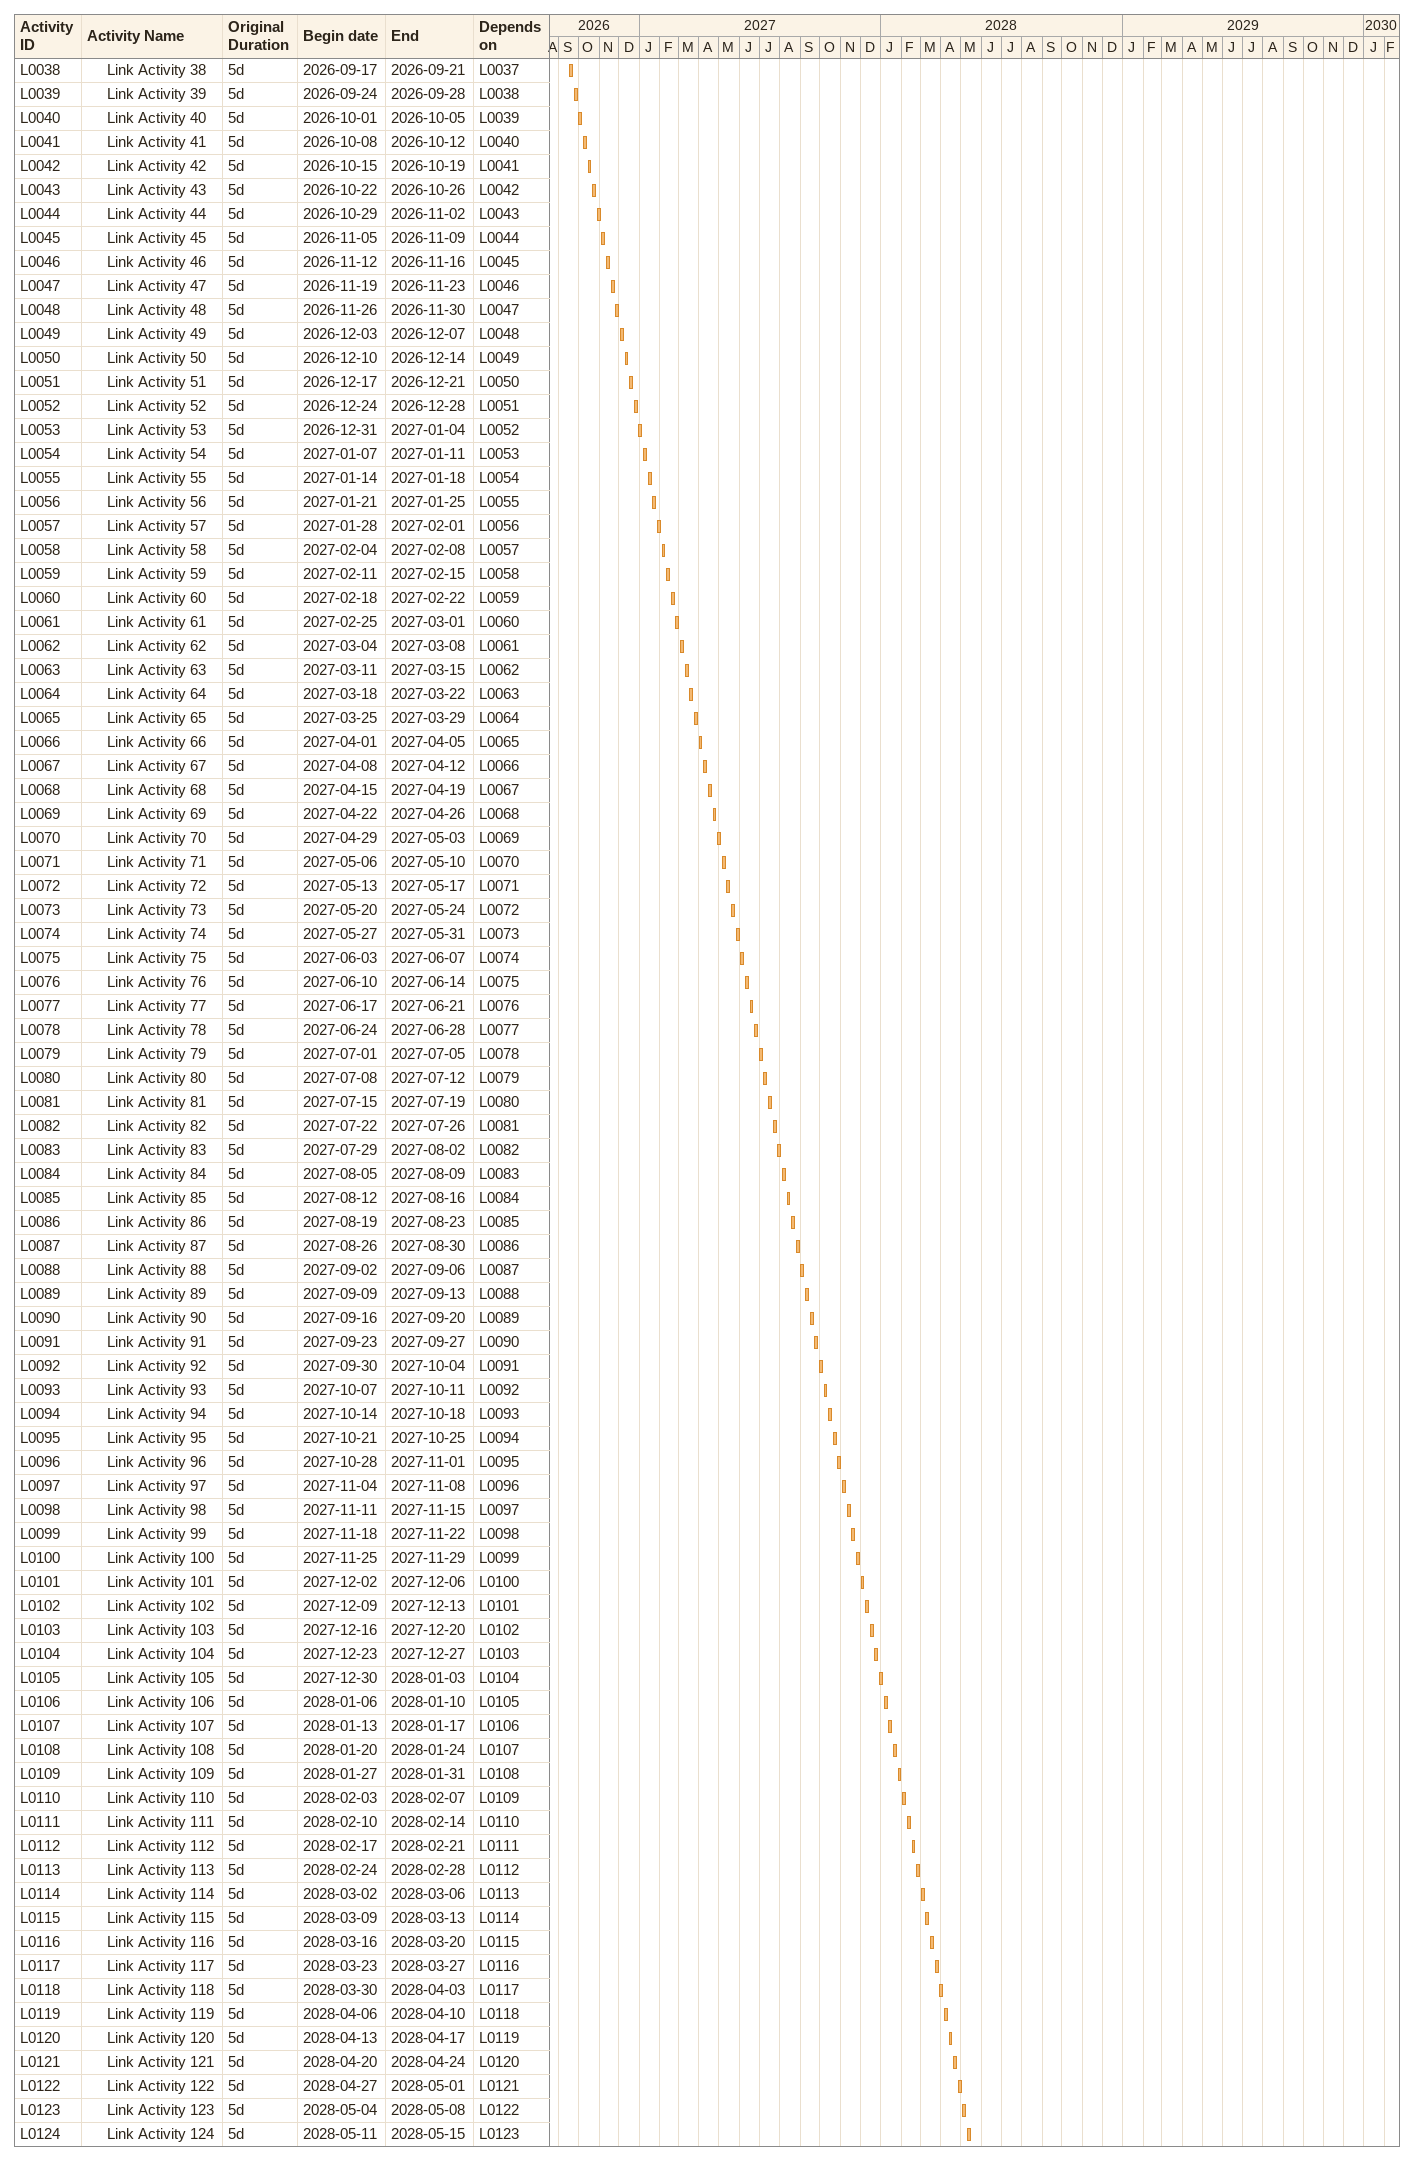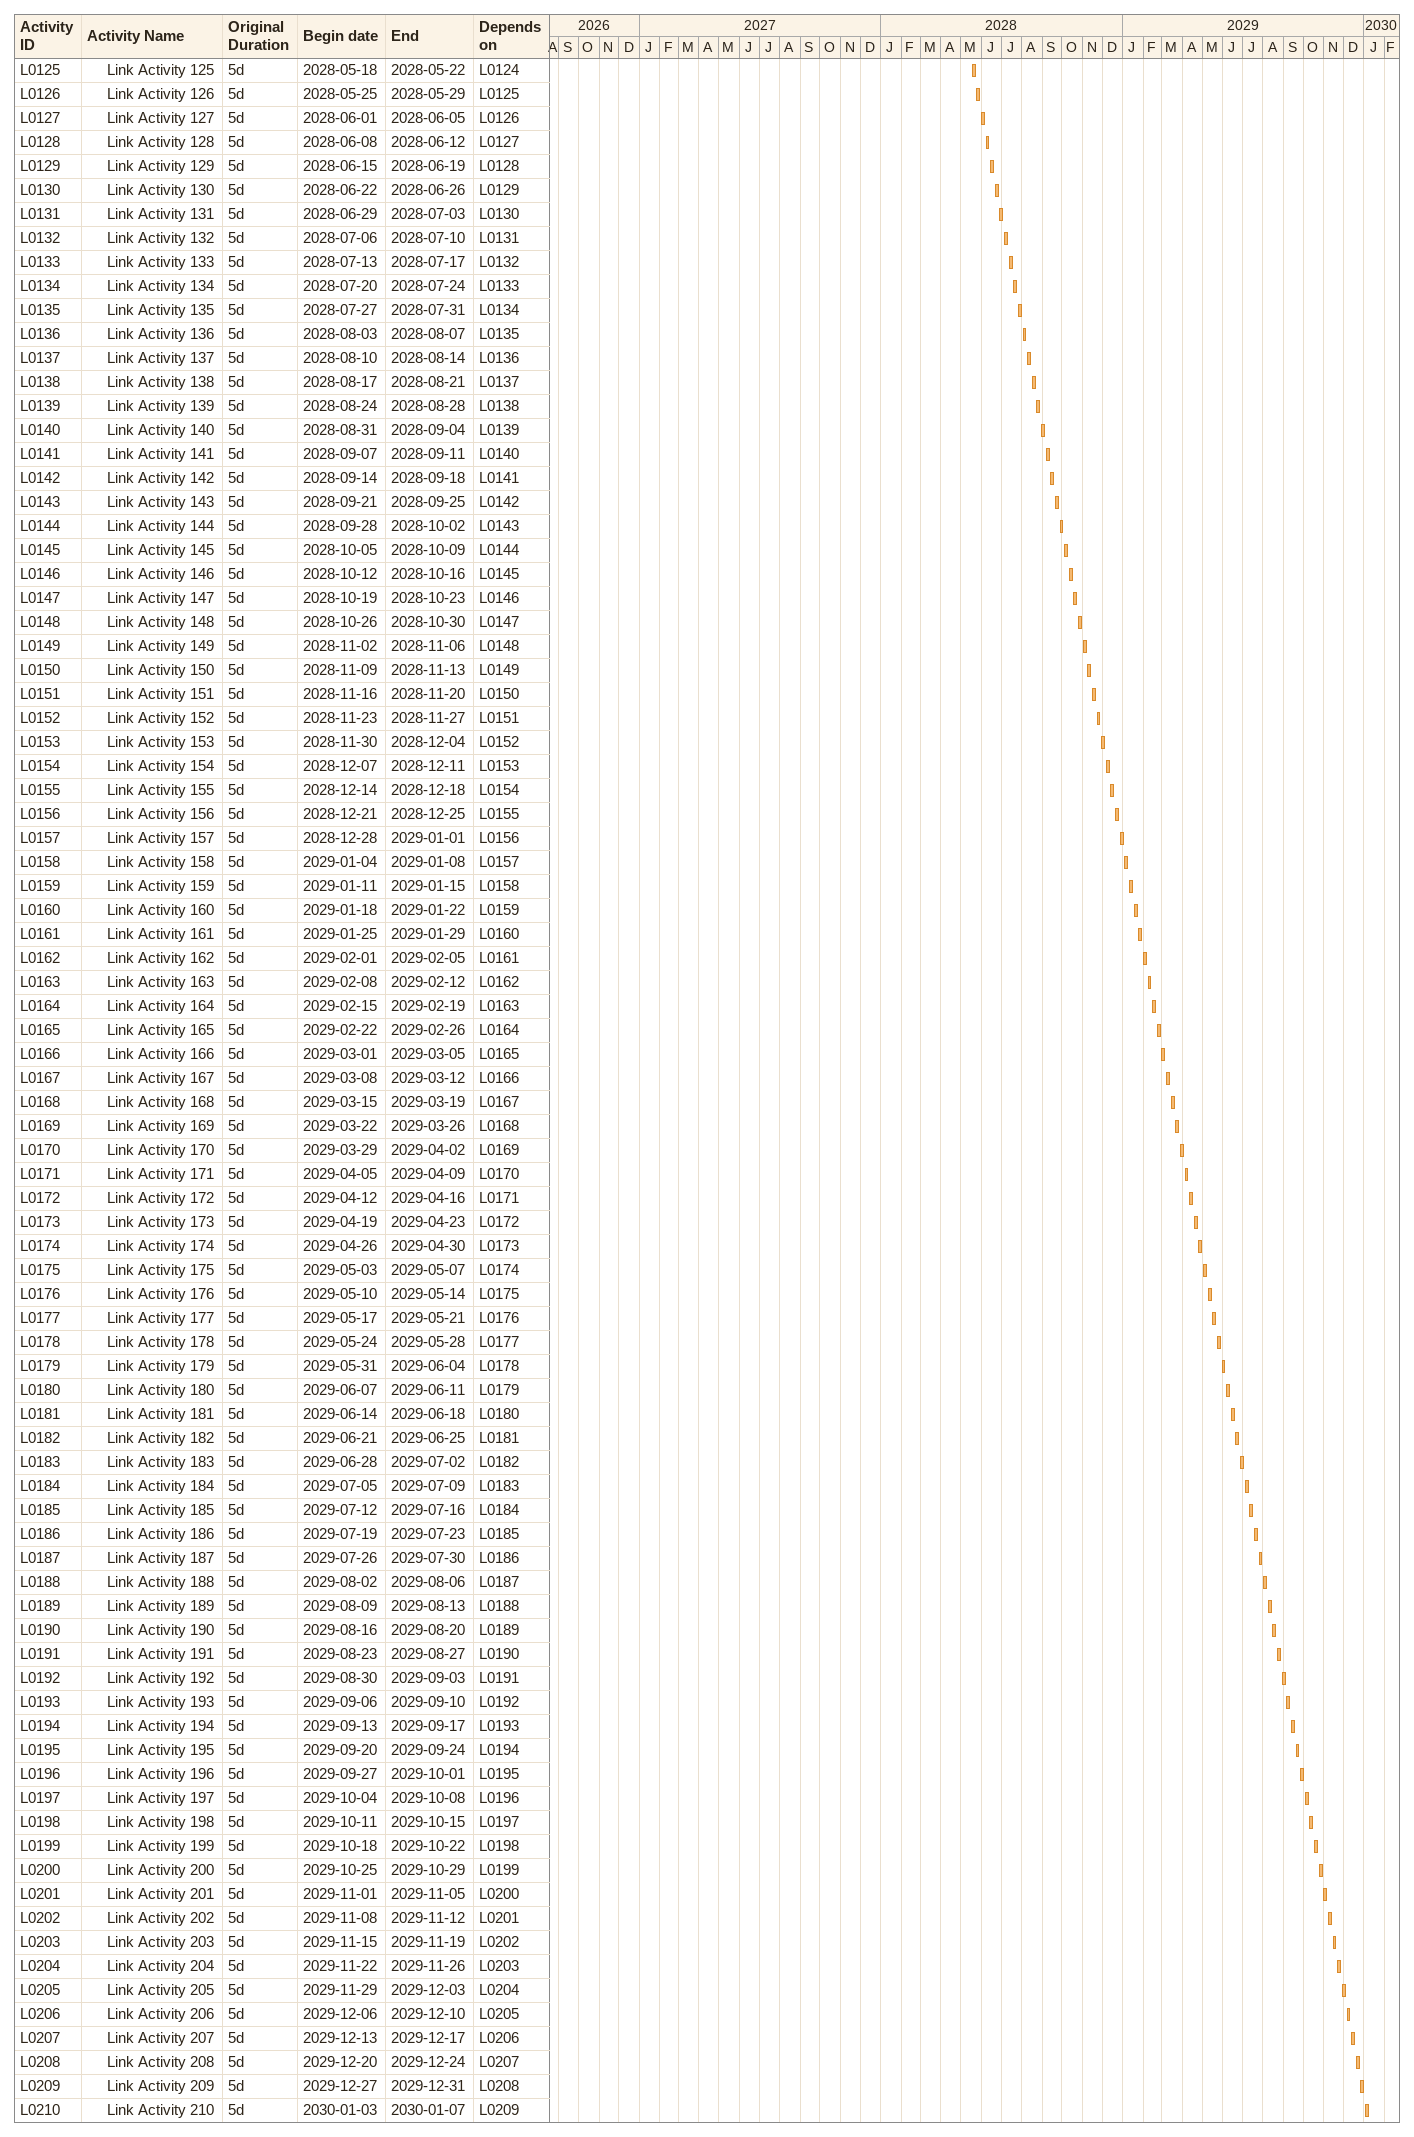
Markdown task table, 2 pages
| ID | Level | Task | Original duration | Start | Finish | Predecessors |
|---|---|---|---|---|---|---|
| L0038 | 2 | Link Activity 38 | 5d | 2026-09-17 | 2026-09-21 | L0037 |
| L0039 | 2 | Link Activity 39 | 5d | 2026-09-24 | 2026-09-28 | L0038 |
| L0040 | 2 | Link Activity 40 | 5d | 2026-10-01 | 2026-10-05 | L0039 |
| L0041 | 2 | Link Activity 41 | 5d | 2026-10-08 | 2026-10-12 | L0040 |
| L0042 | 2 | Link Activity 42 | 5d | 2026-10-15 | 2026-10-19 | L0041 |
| L0043 | 2 | Link Activity 43 | 5d | 2026-10-22 | 2026-10-26 | L0042 |
| L0044 | 2 | Link Activity 44 | 5d | 2026-10-29 | 2026-11-02 | L0043 |
| L0045 | 2 | Link Activity 45 | 5d | 2026-11-05 | 2026-11-09 | L0044 |
| L0046 | 2 | Link Activity 46 | 5d | 2026-11-12 | 2026-11-16 | L0045 |
| L0047 | 2 | Link Activity 47 | 5d | 2026-11-19 | 2026-11-23 | L0046 |
| L0048 | 2 | Link Activity 48 | 5d | 2026-11-26 | 2026-11-30 | L0047 |
| L0049 | 2 | Link Activity 49 | 5d | 2026-12-03 | 2026-12-07 | L0048 |
| L0050 | 2 | Link Activity 50 | 5d | 2026-12-10 | 2026-12-14 | L0049 |
| L0051 | 2 | Link Activity 51 | 5d | 2026-12-17 | 2026-12-21 | L0050 |
| L0052 | 2 | Link Activity 52 | 5d | 2026-12-24 | 2026-12-28 | L0051 |
| L0053 | 2 | Link Activity 53 | 5d | 2026-12-31 | 2027-01-04 | L0052 |
| L0054 | 2 | Link Activity 54 | 5d | 2027-01-07 | 2027-01-11 | L0053 |
| L0055 | 2 | Link Activity 55 | 5d | 2027-01-14 | 2027-01-18 | L0054 |
| L0056 | 2 | Link Activity 56 | 5d | 2027-01-21 | 2027-01-25 | L0055 |
| L0057 | 2 | Link Activity 57 | 5d | 2027-01-28 | 2027-02-01 | L0056 |
| L0058 | 2 | Link Activity 58 | 5d | 2027-02-04 | 2027-02-08 | L0057 |
| L0059 | 2 | Link Activity 59 | 5d | 2027-02-11 | 2027-02-15 | L0058 |
| L0060 | 2 | Link Activity 60 | 5d | 2027-02-18 | 2027-02-22 | L0059 |
| L0061 | 2 | Link Activity 61 | 5d | 2027-02-25 | 2027-03-01 | L0060 |
| L0062 | 2 | Link Activity 62 | 5d | 2027-03-04 | 2027-03-08 | L0061 |
| L0063 | 2 | Link Activity 63 | 5d | 2027-03-11 | 2027-03-15 | L0062 |
| L0064 | 2 | Link Activity 64 | 5d | 2027-03-18 | 2027-03-22 | L0063 |
| L0065 | 2 | Link Activity 65 | 5d | 2027-03-25 | 2027-03-29 | L0064 |
| L0066 | 2 | Link Activity 66 | 5d | 2027-04-01 | 2027-04-05 | L0065 |
| L0067 | 2 | Link Activity 67 | 5d | 2027-04-08 | 2027-04-12 | L0066 |
| L0068 | 2 | Link Activity 68 | 5d | 2027-04-15 | 2027-04-19 | L0067 |
| L0069 | 2 | Link Activity 69 | 5d | 2027-04-22 | 2027-04-26 | L0068 |
| L0070 | 2 | Link Activity 70 | 5d | 2027-04-29 | 2027-05-03 | L0069 |
| L0071 | 2 | Link Activity 71 | 5d | 2027-05-06 | 2027-05-10 | L0070 |
| L0072 | 2 | Link Activity 72 | 5d | 2027-05-13 | 2027-05-17 | L0071 |
| L0073 | 2 | Link Activity 73 | 5d | 2027-05-20 | 2027-05-24 | L0072 |
| L0074 | 2 | Link Activity 74 | 5d | 2027-05-27 | 2027-05-31 | L0073 |
| L0075 | 2 | Link Activity 75 | 5d | 2027-06-03 | 2027-06-07 | L0074 |
| L0076 | 2 | Link Activity 76 | 5d | 2027-06-10 | 2027-06-14 | L0075 |
| L0077 | 2 | Link Activity 77 | 5d | 2027-06-17 | 2027-06-21 | L0076 |
| L0078 | 2 | Link Activity 78 | 5d | 2027-06-24 | 2027-06-28 | L0077 |
| L0079 | 2 | Link Activity 79 | 5d | 2027-07-01 | 2027-07-05 | L0078 |
| L0080 | 2 | Link Activity 80 | 5d | 2027-07-08 | 2027-07-12 | L0079 |
| L0081 | 2 | Link Activity 81 | 5d | 2027-07-15 | 2027-07-19 | L0080 |
| L0082 | 2 | Link Activity 82 | 5d | 2027-07-22 | 2027-07-26 | L0081 |
| L0083 | 2 | Link Activity 83 | 5d | 2027-07-29 | 2027-08-02 | L0082 |
| L0084 | 2 | Link Activity 84 | 5d | 2027-08-05 | 2027-08-09 | L0083 |
| L0085 | 2 | Link Activity 85 | 5d | 2027-08-12 | 2027-08-16 | L0084 |
| L0086 | 2 | Link Activity 86 | 5d | 2027-08-19 | 2027-08-23 | L0085 |
| L0087 | 2 | Link Activity 87 | 5d | 2027-08-26 | 2027-08-30 | L0086 |
| L0088 | 2 | Link Activity 88 | 5d | 2027-09-02 | 2027-09-06 | L0087 |
| L0089 | 2 | Link Activity 89 | 5d | 2027-09-09 | 2027-09-13 | L0088 |
| L0090 | 2 | Link Activity 90 | 5d | 2027-09-16 | 2027-09-20 | L0089 |
| L0091 | 2 | Link Activity 91 | 5d | 2027-09-23 | 2027-09-27 | L0090 |
| L0092 | 2 | Link Activity 92 | 5d | 2027-09-30 | 2027-10-04 | L0091 |
| L0093 | 2 | Link Activity 93 | 5d | 2027-10-07 | 2027-10-11 | L0092 |
| L0094 | 2 | Link Activity 94 | 5d | 2027-10-14 | 2027-10-18 | L0093 |
| L0095 | 2 | Link Activity 95 | 5d | 2027-10-21 | 2027-10-25 | L0094 |
| L0096 | 2 | Link Activity 96 | 5d | 2027-10-28 | 2027-11-01 | L0095 |
| L0097 | 2 | Link Activity 97 | 5d | 2027-11-04 | 2027-11-08 | L0096 |
| L0098 | 2 | Link Activity 98 | 5d | 2027-11-11 | 2027-11-15 | L0097 |
| L0099 | 2 | Link Activity 99 | 5d | 2027-11-18 | 2027-11-22 | L0098 |
| L0100 | 2 | Link Activity 100 | 5d | 2027-11-25 | 2027-11-29 | L0099 |
| L0101 | 2 | Link Activity 101 | 5d | 2027-12-02 | 2027-12-06 | L0100 |
| L0102 | 2 | Link Activity 102 | 5d | 2027-12-09 | 2027-12-13 | L0101 |
| L0103 | 2 | Link Activity 103 | 5d | 2027-12-16 | 2027-12-20 | L0102 |
| L0104 | 2 | Link Activity 104 | 5d | 2027-12-23 | 2027-12-27 | L0103 |
| L0105 | 2 | Link Activity 105 | 5d | 2027-12-30 | 2028-01-03 | L0104 |
| L0106 | 2 | Link Activity 106 | 5d | 2028-01-06 | 2028-01-10 | L0105 |
| L0107 | 2 | Link Activity 107 | 5d | 2028-01-13 | 2028-01-17 | L0106 |
| L0108 | 2 | Link Activity 108 | 5d | 2028-01-20 | 2028-01-24 | L0107 |
| L0109 | 2 | Link Activity 109 | 5d | 2028-01-27 | 2028-01-31 | L0108 |
| L0110 | 2 | Link Activity 110 | 5d | 2028-02-03 | 2028-02-07 | L0109 |
| L0111 | 2 | Link Activity 111 | 5d | 2028-02-10 | 2028-02-14 | L0110 |
| L0112 | 2 | Link Activity 112 | 5d | 2028-02-17 | 2028-02-21 | L0111 |
| L0113 | 2 | Link Activity 113 | 5d | 2028-02-24 | 2028-02-28 | L0112 |
| L0114 | 2 | Link Activity 114 | 5d | 2028-03-02 | 2028-03-06 | L0113 |
| L0115 | 2 | Link Activity 115 | 5d | 2028-03-09 | 2028-03-13 | L0114 |
| L0116 | 2 | Link Activity 116 | 5d | 2028-03-16 | 2028-03-20 | L0115 |
| L0117 | 2 | Link Activity 117 | 5d | 2028-03-23 | 2028-03-27 | L0116 |
| L0118 | 2 | Link Activity 118 | 5d | 2028-03-30 | 2028-04-03 | L0117 |
| L0119 | 2 | Link Activity 119 | 5d | 2028-04-06 | 2028-04-10 | L0118 |
| L0120 | 2 | Link Activity 120 | 5d | 2028-04-13 | 2028-04-17 | L0119 |
| L0121 | 2 | Link Activity 121 | 5d | 2028-04-20 | 2028-04-24 | L0120 |
| L0122 | 2 | Link Activity 122 | 5d | 2028-04-27 | 2028-05-01 | L0121 |
| L0123 | 2 | Link Activity 123 | 5d | 2028-05-04 | 2028-05-08 | L0122 |
| L0124 | 2 | Link Activity 124 | 5d | 2028-05-11 | 2028-05-15 | L0123 |
| L0125 | 2 | Link Activity 125 | 5d | 2028-05-18 | 2028-05-22 | L0124 |
| L0126 | 2 | Link Activity 126 | 5d | 2028-05-25 | 2028-05-29 | L0125 |
| L0127 | 2 | Link Activity 127 | 5d | 2028-06-01 | 2028-06-05 | L0126 |
| L0128 | 2 | Link Activity 128 | 5d | 2028-06-08 | 2028-06-12 | L0127 |
| L0129 | 2 | Link Activity 129 | 5d | 2028-06-15 | 2028-06-19 | L0128 |
| L0130 | 2 | Link Activity 130 | 5d | 2028-06-22 | 2028-06-26 | L0129 |
| L0131 | 2 | Link Activity 131 | 5d | 2028-06-29 | 2028-07-03 | L0130 |
| L0132 | 2 | Link Activity 132 | 5d | 2028-07-06 | 2028-07-10 | L0131 |
| L0133 | 2 | Link Activity 133 | 5d | 2028-07-13 | 2028-07-17 | L0132 |
| L0134 | 2 | Link Activity 134 | 5d | 2028-07-20 | 2028-07-24 | L0133 |
| L0135 | 2 | Link Activity 135 | 5d | 2028-07-27 | 2028-07-31 | L0134 |
| L0136 | 2 | Link Activity 136 | 5d | 2028-08-03 | 2028-08-07 | L0135 |
| L0137 | 2 | Link Activity 137 | 5d | 2028-08-10 | 2028-08-14 | L0136 |
| L0138 | 2 | Link Activity 138 | 5d | 2028-08-17 | 2028-08-21 | L0137 |
| L0139 | 2 | Link Activity 139 | 5d | 2028-08-24 | 2028-08-28 | L0138 |
| L0140 | 2 | Link Activity 140 | 5d | 2028-08-31 | 2028-09-04 | L0139 |
| L0141 | 2 | Link Activity 141 | 5d | 2028-09-07 | 2028-09-11 | L0140 |
| L0142 | 2 | Link Activity 142 | 5d | 2028-09-14 | 2028-09-18 | L0141 |
| L0143 | 2 | Link Activity 143 | 5d | 2028-09-21 | 2028-09-25 | L0142 |
| L0144 | 2 | Link Activity 144 | 5d | 2028-09-28 | 2028-10-02 | L0143 |
| L0145 | 2 | Link Activity 145 | 5d | 2028-10-05 | 2028-10-09 | L0144 |
| L0146 | 2 | Link Activity 146 | 5d | 2028-10-12 | 2028-10-16 | L0145 |
| L0147 | 2 | Link Activity 147 | 5d | 2028-10-19 | 2028-10-23 | L0146 |
| L0148 | 2 | Link Activity 148 | 5d | 2028-10-26 | 2028-10-30 | L0147 |
| L0149 | 2 | Link Activity 149 | 5d | 2028-11-02 | 2028-11-06 | L0148 |
| L0150 | 2 | Link Activity 150 | 5d | 2028-11-09 | 2028-11-13 | L0149 |
| L0151 | 2 | Link Activity 151 | 5d | 2028-11-16 | 2028-11-20 | L0150 |
| L0152 | 2 | Link Activity 152 | 5d | 2028-11-23 | 2028-11-27 | L0151 |
| L0153 | 2 | Link Activity 153 | 5d | 2028-11-30 | 2028-12-04 | L0152 |
| L0154 | 2 | Link Activity 154 | 5d | 2028-12-07 | 2028-12-11 | L0153 |
| L0155 | 2 | Link Activity 155 | 5d | 2028-12-14 | 2028-12-18 | L0154 |
| L0156 | 2 | Link Activity 156 | 5d | 2028-12-21 | 2028-12-25 | L0155 |
| L0157 | 2 | Link Activity 157 | 5d | 2028-12-28 | 2029-01-01 | L0156 |
| L0158 | 2 | Link Activity 158 | 5d | 2029-01-04 | 2029-01-08 | L0157 |
| L0159 | 2 | Link Activity 159 | 5d | 2029-01-11 | 2029-01-15 | L0158 |
| L0160 | 2 | Link Activity 160 | 5d | 2029-01-18 | 2029-01-22 | L0159 |
| L0161 | 2 | Link Activity 161 | 5d | 2029-01-25 | 2029-01-29 | L0160 |
| L0162 | 2 | Link Activity 162 | 5d | 2029-02-01 | 2029-02-05 | L0161 |
| L0163 | 2 | Link Activity 163 | 5d | 2029-02-08 | 2029-02-12 | L0162 |
| L0164 | 2 | Link Activity 164 | 5d | 2029-02-15 | 2029-02-19 | L0163 |
| L0165 | 2 | Link Activity 165 | 5d | 2029-02-22 | 2029-02-26 | L0164 |
| L0166 | 2 | Link Activity 166 | 5d | 2029-03-01 | 2029-03-05 | L0165 |
| L0167 | 2 | Link Activity 167 | 5d | 2029-03-08 | 2029-03-12 | L0166 |
| L0168 | 2 | Link Activity 168 | 5d | 2029-03-15 | 2029-03-19 | L0167 |
| L0169 | 2 | Link Activity 169 | 5d | 2029-03-22 | 2029-03-26 | L0168 |
| L0170 | 2 | Link Activity 170 | 5d | 2029-03-29 | 2029-04-02 | L0169 |
| L0171 | 2 | Link Activity 171 | 5d | 2029-04-05 | 2029-04-09 | L0170 |
| L0172 | 2 | Link Activity 172 | 5d | 2029-04-12 | 2029-04-16 | L0171 |
| L0173 | 2 | Link Activity 173 | 5d | 2029-04-19 | 2029-04-23 | L0172 |
| L0174 | 2 | Link Activity 174 | 5d | 2029-04-26 | 2029-04-30 | L0173 |
| L0175 | 2 | Link Activity 175 | 5d | 2029-05-03 | 2029-05-07 | L0174 |
| L0176 | 2 | Link Activity 176 | 5d | 2029-05-10 | 2029-05-14 | L0175 |
| L0177 | 2 | Link Activity 177 | 5d | 2029-05-17 | 2029-05-21 | L0176 |
| L0178 | 2 | Link Activity 178 | 5d | 2029-05-24 | 2029-05-28 | L0177 |
| L0179 | 2 | Link Activity 179 | 5d | 2029-05-31 | 2029-06-04 | L0178 |
| L0180 | 2 | Link Activity 180 | 5d | 2029-06-07 | 2029-06-11 | L0179 |
| L0181 | 2 | Link Activity 181 | 5d | 2029-06-14 | 2029-06-18 | L0180 |
| L0182 | 2 | Link Activity 182 | 5d | 2029-06-21 | 2029-06-25 | L0181 |
| L0183 | 2 | Link Activity 183 | 5d | 2029-06-28 | 2029-07-02 | L0182 |
| L0184 | 2 | Link Activity 184 | 5d | 2029-07-05 | 2029-07-09 | L0183 |
| L0185 | 2 | Link Activity 185 | 5d | 2029-07-12 | 2029-07-16 | L0184 |
| L0186 | 2 | Link Activity 186 | 5d | 2029-07-19 | 2029-07-23 | L0185 |
| L0187 | 2 | Link Activity 187 | 5d | 2029-07-26 | 2029-07-30 | L0186 |
| L0188 | 2 | Link Activity 188 | 5d | 2029-08-02 | 2029-08-06 | L0187 |
| L0189 | 2 | Link Activity 189 | 5d | 2029-08-09 | 2029-08-13 | L0188 |
| L0190 | 2 | Link Activity 190 | 5d | 2029-08-16 | 2029-08-20 | L0189 |
| L0191 | 2 | Link Activity 191 | 5d | 2029-08-23 | 2029-08-27 | L0190 |
| L0192 | 2 | Link Activity 192 | 5d | 2029-08-30 | 2029-09-03 | L0191 |
| L0193 | 2 | Link Activity 193 | 5d | 2029-09-06 | 2029-09-10 | L0192 |
| L0194 | 2 | Link Activity 194 | 5d | 2029-09-13 | 2029-09-17 | L0193 |
| L0195 | 2 | Link Activity 195 | 5d | 2029-09-20 | 2029-09-24 | L0194 |
| L0196 | 2 | Link Activity 196 | 5d | 2029-09-27 | 2029-10-01 | L0195 |
| L0197 | 2 | Link Activity 197 | 5d | 2029-10-04 | 2029-10-08 | L0196 |
| L0198 | 2 | Link Activity 198 | 5d | 2029-10-11 | 2029-10-15 | L0197 |
| L0199 | 2 | Link Activity 199 | 5d | 2029-10-18 | 2029-10-22 | L0198 |
| L0200 | 2 | Link Activity 200 | 5d | 2029-10-25 | 2029-10-29 | L0199 |
| L0201 | 2 | Link Activity 201 | 5d | 2029-11-01 | 2029-11-05 | L0200 |
| L0202 | 2 | Link Activity 202 | 5d | 2029-11-08 | 2029-11-12 | L0201 |
| L0203 | 2 | Link Activity 203 | 5d | 2029-11-15 | 2029-11-19 | L0202 |
| L0204 | 2 | Link Activity 204 | 5d | 2029-11-22 | 2029-11-26 | L0203 |
| L0205 | 2 | Link Activity 205 | 5d | 2029-11-29 | 2029-12-03 | L0204 |
| L0206 | 2 | Link Activity 206 | 5d | 2029-12-06 | 2029-12-10 | L0205 |
| L0207 | 2 | Link Activity 207 | 5d | 2029-12-13 | 2029-12-17 | L0206 |
| L0208 | 2 | Link Activity 208 | 5d | 2029-12-20 | 2029-12-24 | L0207 |
| L0209 | 2 | Link Activity 209 | 5d | 2029-12-27 | 2029-12-31 | L0208 |
| L0210 | 2 | Link Activity 210 | 5d | 2030-01-03 | 2030-01-07 | L0209 |
